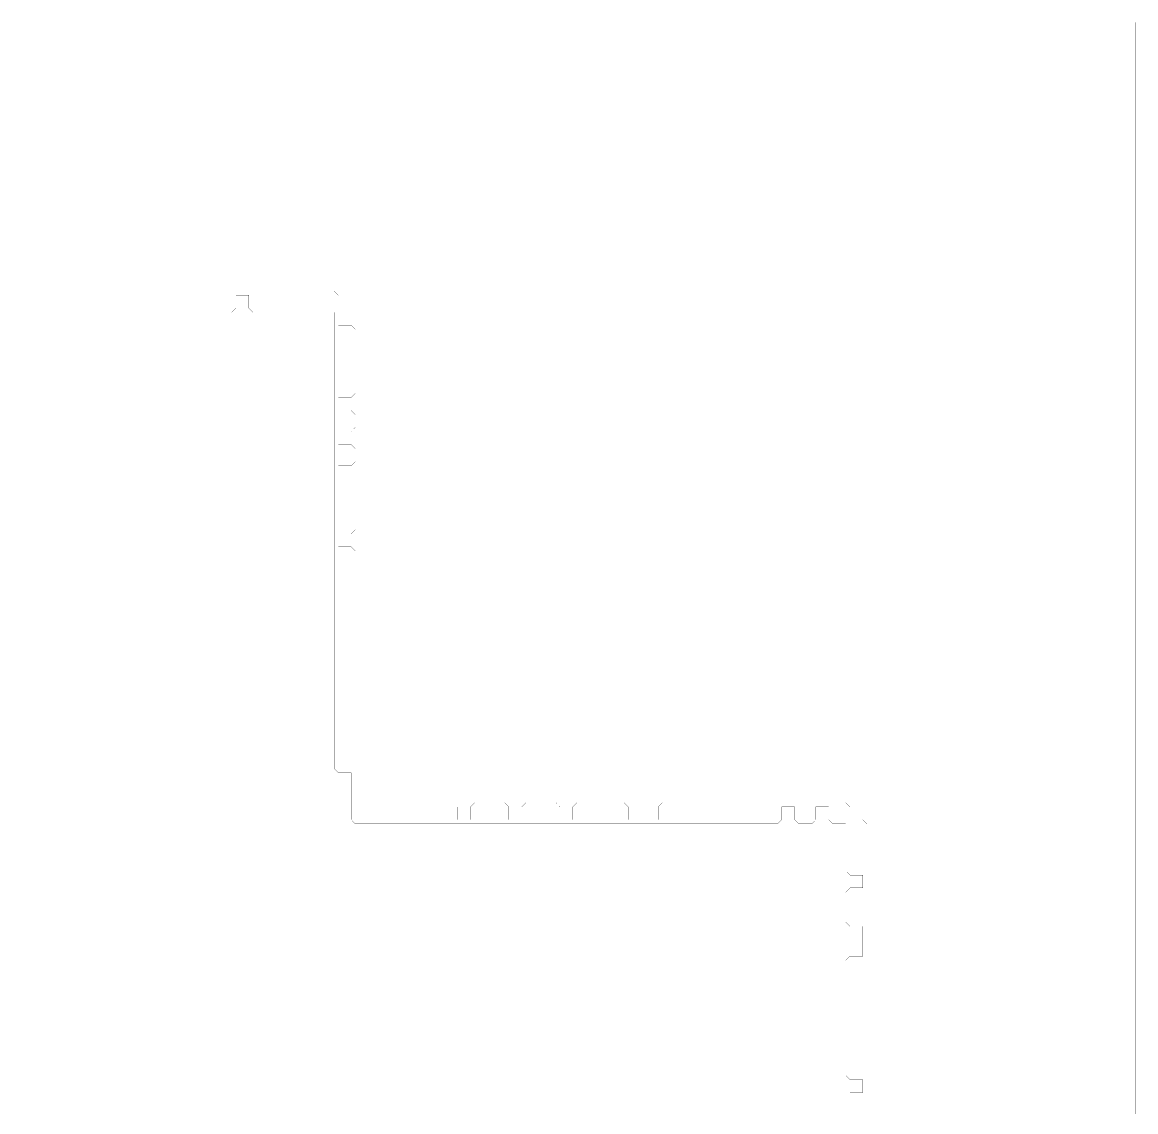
# Model space of a CAD drawing. Header units: metres. Extents: x 0 to 4937, y -4937 to 0.
# Drawn here: x 2414 to 4937, y -2468 to 0 of the extents above; entities that cross this region are included whole.
import ezdxf

# ---------------------------------------------------------------- set-up
doc = ezdxf.new("R2010")
doc.units = ezdxf.units.M
doc.layers.add('conductor', color=1, linetype='Continuous')
doc.layers.add('substrate', color=5, linetype='Continuous')

msp = doc.modelspace()

# ---------------------------------------------------------------- linework, layer by layer
at = {"layer": 'conductor', "const_width": 0.5}
msp.add_lwpolyline([(4279.4, -2473), (4279.4, -2463.3), (4279.4, -2453.7), (4279.4, -2444), (4279.4, -2434.4), (4289.1, -2424.7), (4298.8, -2424.7), (4308.4, -2424.7), (4318.1, -2424.7), (4318.1, -2415), (4318.1, -2405.4), (4318.1, -2395.7), (4308.4, -2395.7), (4298.8, -2395.7), (4289.1, -2395.7), (4279.4, -2386.1), (4279.4, -2376.4), (4279.4, -2366.7), (4279.4, -2357.1), (4279.4, -2347.4), (4279.4, -2337.8), (4279.4, -2328.1), (4279.4, -2318.4), (4279.4, -2308.8), (4279.4, -2299.1), (4279.4, -2289.5), (4279.4, -2279.8), (4279.4, -2270.1), (4279.4, -2260.5), (4279.4, -2250.8), (4279.4, -2241.2), (4279.4, -2231.5), (4279.4, -2221.8), (4279.4, -2212.2), (4279.4, -2202.5), (4279.4, -2192.9), (4279.4, -2183.2), (4279.4, -2173.5), (4279.4, -2163.9), (4279.4, -2154.2), (4279.4, -2144.6), (4279.4, -2134.9), (4279.4, -2125.2), (4289.1, -2115.6), (4298.8, -2115.6), (4308.4, -2115.6), (4318.1, -2115.6), (4318.1, -2105.9), (4318.1, -2096.3), (4318.1, -2086.6), (4318.1, -2076.9), (4318.1, -2067.3), (4318.1, -2057.6), (4318.1, -2048), (4308.4, -2048), (4298.8, -2048), (4289.1, -2048), (4279.4, -2038.3), (4279.4, -2028.6), (4279.4, -2019), (4279.4, -2009.3), (4279.4, -1999.7), (4279.4, -1990), (4279.4, -1980.3), (4279.4, -1970.7), (4289.1, -1961), (4298.8, -1961), (4308.4, -1961), (4318.1, -1961), (4318.1, -1951.4), (4318.1, -1941.7), (4318.1, -1932), (4308.4, -1932), (4298.8, -1932), (4289.1, -1932), (4279.4, -1922.4), (4279.4, -1912.7), (4279.4, -1903.1), (4279.4, -1893.4), (4279.4, -1883.7), (4279.4, -1874.1), (4279.4, -1864.4), (4279.4, -1854.8), (4279.4, -1845.1), (4279.4, -1835.4), (4279.4, -1825.8), (4279.4, -1816.1), (4269.8, -1816.1), (4260.1, -1816.1), (4250.5, -1816.1), (4240.8, -1806.4), (4240.8, -1796.8), (4240.8, -1787.1), (4240.8, -1777.5), (4231.1, -1777.5), (4221.5, -1777.5), (4211.8, -1777.5), (4211.8, -1787.1), (4211.8, -1796.8), (4211.8, -1806.4), (4202.2, -1816.1), (4192.5, -1816.1), (4182.8, -1816.1), (4173.2, -1816.1), (4163.5, -1806.4), (4163.5, -1796.8), (4163.5, -1787.1), (4163.5, -1777.5), (4153.9, -1777.5), (4144.2, -1777.5), (4134.5, -1777.5), (4134.5, -1787.1), (4134.5, -1796.8), (4134.5, -1806.4), (4124.9, -1816.1), (4115.2, -1816.1), (4105.6, -1816.1), (4095.9, -1816.1), (4086.2, -1816.1), (4076.6, -1816.1), (4066.9, -1816.1), (4057.3, -1816.1), (4047.6, -1816.1), (4037.9, -1816.1), (4028.3, -1816.1), (4018.6, -1816.1), (4009, -1816.1), (3999.3, -1816.1), (3989.6, -1816.1), (3980, -1816.1), (3970.3, -1816.1), (3960.7, -1816.1), (3951, -1816.1), (3941.3, -1816.1), (3931.7, -1816.1), (3922, -1816.1), (3912.4, -1816.1), (3902.7, -1816.1), (3893, -1816.1), (3883.4, -1816.1), (3873.7, -1816.1), (3864.1, -1816.1), (3854.4, -1816.1), (3844.7, -1816.1), (3835.1, -1816.1), (3825.4, -1816.1), (3815.8, -1816.1), (3806.1, -1816.1), (3796.4, -1816.1), (3786.8, -1816.1), (3777.1, -1816.1), (3767.5, -1816.1), (3757.8, -1816.1), (3748.1, -1816.1), (3738.5, -1816.1), (3728.8, -1816.1), (3719.2, -1816.1), (3709.5, -1816.1), (3699.8, -1816.1), (3690.2, -1816.1), (3680.5, -1816.1), (3670.9, -1816.1), (3661.2, -1816.1), (3651.5, -1816.1), (3641.9, -1816.1), (3632.2, -1816.1), (3622.6, -1816.1), (3612.9, -1816.1), (3603.2, -1816.1), (3593.6, -1816.1), (3583.9, -1816.1), (3574.3, -1816.1), (3564.6, -1816.1), (3554.9, -1816.1), (3545.3, -1816.1), (3535.6, -1816.1), (3526, -1816.1), (3516.3, -1816.1), (3506.6, -1816.1), (3497, -1816.1), (3487.3, -1816.1), (3477.7, -1816.1), (3468, -1816.1), (3458.3, -1816.1), (3448.7, -1816.1), (3439, -1816.1), (3429.4, -1816.1), (3419.7, -1816.1), (3410, -1816.1), (3400.4, -1816.1), (3390.7, -1816.1), (3381.1, -1816.1), (3371.4, -1816.1), (3361.7, -1816.1), (3352.1, -1816.1), (3342.4, -1816.1), (3332.8, -1816.1), (3323.1, -1816.1), (3313.4, -1816.1), (3303.8, -1816.1), (3294.1, -1816.1), (3284.5, -1816.1), (3274.8, -1816.1), (3265.1, -1816.1), (3255.5, -1816.1), (3245.8, -1816.1), (3236.2, -1816.1), (3226.5, -1816.1), (3216.8, -1816.1), (3207.2, -1816.1), (3197.5, -1816.1), (3187.9, -1816.1), (3178.2, -1816.1), (3168.5, -1816.1), (3158.9, -1806.4), (3158.9, -1796.8), (3158.9, -1787.1), (3158.9, -1777.5), (3158.9, -1767.8), (3158.9, -1758.1), (3158.9, -1748.5), (3158.9, -1738.8), (3158.9, -1729.2), (3158.9, -1719.5), (3158.9, -1709.8), (3158.9, -1700.2), (3149.2, -1700.2), (3139.6, -1700.2), (3129.9, -1700.2), (3120.2, -1690.5), (3120.2, -1680.9), (3120.2, -1671.2), (3120.2, -1661.5), (3120.2, -1651.9), (3120.2, -1642.2), (3120.2, -1632.6), (3120.2, -1622.9), (3120.2, -1613.2), (3120.2, -1603.6), (3120.2, -1593.9), (3120.2, -1584.3), (3120.2, -1574.6), (3120.2, -1564.9), (3120.2, -1555.3), (3120.2, -1545.6), (3120.2, -1536), (3120.2, -1526.3), (3120.2, -1516.6), (3120.2, -1507), (3120.2, -1497.3), (3120.2, -1487.7), (3120.2, -1478), (3120.2, -1468.3), (3120.2, -1458.7), (3120.2, -1449), (3120.2, -1439.4), (3120.2, -1429.7), (3120.2, -1420), (3120.2, -1410.4), (3120.2, -1400.7), (3120.2, -1391.1), (3120.2, -1381.4), (3120.2, -1371.7), (3120.2, -1362.1), (3120.2, -1352.4), (3120.2, -1342.8), (3120.2, -1333.1), (3120.2, -1323.4), (3120.2, -1313.8), (3120.2, -1304.1), (3120.2, -1294.5), (3120.2, -1284.8), (3120.2, -1275.1), (3120.2, -1265.5), (3120.2, -1255.8), (3120.2, -1246.2), (3120.2, -1236.5), (3120.2, -1226.8), (3120.2, -1217.2), (3120.2, -1207.5), (3120.2, -1197.9), (3120.2, -1188.2), (3120.2, -1178.5), (3120.2, -1168.9), (3120.2, -1159.2), (3120.2, -1149.6), (3120.2, -1139.9), (3120.2, -1130.2), (3120.2, -1120.6), (3120.2, -1110.9), (3120.2, -1101.3), (3120.2, -1091.6), (3120.2, -1081.9), (3120.2, -1072.3), (3120.2, -1062.6), (3120.2, -1053), (3120.2, -1043.3), (3120.2, -1033.6), (3120.2, -1024), (3120.2, -1014.3), (3120.2, -1004.7), (3120.2, -995), (3120.2, -985.3), (3120.2, -975.7), (3120.2, -966), (3120.2, -956.4), (3120.2, -946.7), (3120.2, -937), (3120.2, -927.4), (3120.2, -917.7), (3120.2, -908.1), (3120.2, -898.4), (3120.2, -888.7), (3120.2, -879.1), (3120.2, -869.4), (3120.2, -859.8), (3120.2, -850.1), (3120.2, -840.4), (3120.2, -830.8), (3120.2, -821.1), (3120.2, -811.5), (3120.2, -801.8), (3120.2, -792.1), (3120.2, -782.5), (3120.2, -772.8), (3120.2, -763.2), (3120.2, -753.5), (3120.2, -743.8), (3120.2, -734.2), (3120.2, -724.5), (3120.2, -714.9), (3120.2, -705.2), (3120.2, -695.5), (3120.2, -685.9), (3120.2, -676.2), (3120.2, -666.6), (3120.2, -656.9), (3110.6, -656.9), (3100.9, -656.9), (3091.2, -656.9), (3081.6, -656.9), (3071.9, -656.9), (3062.3, -656.9), (3052.6, -656.9), (3042.9, -656.9), (3033.3, -656.9), (3023.6, -656.9), (3014, -656.9), (3004.3, -656.9), (2994.6, -656.9), (2985, -656.9), (2975.3, -656.9), (2965.7, -656.9), (2956, -656.9), (2946.3, -656.9), (2936.7, -656.9), (2927, -647.2), (2927, -637.6), (2927, -627.9), (2927, -618.2), (2917.4, -618.2), (2907.7, -618.2), (2898, -618.2), (2898, -627.9), (2898, -637.6), (2898, -647.2), (2888.4, -656.9), (2878.7, -656.9), (2869.1, -656.9), (2859.4, -656.9), (2849.7, -656.9), (2840.1, -656.9), (2830.4, -656.9), (2820.8, -656.9), (2811.1, -656.9), (2801.4, -656.9), (2791.8, -656.9), (2782.1, -656.9), (2772.5, -656.9), (2762.8, -656.9), (2753.1, -656.9), (2743.5, -656.9), (2733.8, -656.9), (2724.2, -656.9), (2714.5, -656.9), (2704.8, -656.9), (2695.2, -656.9), (2685.5, -656.9), (2675.9, -656.9), (2666.2, -656.9), (2656.5, -656.9), (2646.9, -656.9), (2637.2, -656.9), (2627.6, -656.9), (2617.9, -656.9), (2608.2, -656.9), (2598.6, -656.9), (2588.9, -656.9), (2579.3, -656.9), (2569.6, -656.9), (2559.9, -656.9), (2550.3, -656.9), (2540.6, -656.9), (2531, -656.9), (2521.3, -656.9), (2511.6, -656.9), (2502, -656.9), (2492.3, -656.9), (2482.7, -656.9), (2473, -656.9), (2463.3, -656.9), (2453.7, -656.9), (2444, -656.9), (2434.4, -656.9), (2424.7, -656.9), (2415, -656.9), (2405.4, -656.9)], dxfattribs=at)
at = {"layer": 'substrate', "const_width": 0.5}
for points in [[(4936.3, -2473), (4936.3, -2463.3), (4936.3, -2453.7), (4936.3, -2444), (4936.3, -2434.4), (4936.3, -2424.7), (4936.3, -2415), (4936.3, -2405.4), (4936.3, -2395.7), (4936.3, -2386.1), (4936.3, -2376.4), (4936.3, -2366.7), (4936.3, -2357.1), (4936.3, -2347.4), (4936.3, -2337.8), (4936.3, -2328.1), (4936.3, -2318.4), (4936.3, -2308.8), (4936.3, -2299.1), (4936.3, -2289.5), (4936.3, -2279.8), (4936.3, -2270.1), (4936.3, -2260.5), (4936.3, -2250.8), (4936.3, -2241.2), (4936.3, -2231.5), (4936.3, -2221.8), (4936.3, -2212.2), (4936.3, -2202.5), (4936.3, -2192.9), (4936.3, -2183.2), (4936.3, -2173.5), (4936.3, -2163.9), (4936.3, -2154.2), (4936.3, -2144.6), (4936.3, -2134.9), (4936.3, -2125.2), (4936.3, -2115.6), (4936.3, -2105.9), (4936.3, -2096.3), (4936.3, -2086.6), (4936.3, -2076.9), (4936.3, -2067.3), (4936.3, -2057.6), (4936.3, -2048), (4936.3, -2038.3), (4936.3, -2028.6), (4936.3, -2019), (4936.3, -2009.3), (4936.3, -1999.7), (4936.3, -1990), (4936.3, -1980.3), (4936.3, -1970.7), (4936.3, -1961), (4936.3, -1951.4), (4936.3, -1941.7), (4936.3, -1932), (4936.3, -1922.4), (4936.3, -1912.7), (4936.3, -1903.1), (4936.3, -1893.4), (4936.3, -1883.7), (4936.3, -1874.1), (4936.3, -1864.4), (4936.3, -1854.8), (4936.3, -1845.1), (4936.3, -1835.4), (4936.3, -1825.8), (4936.3, -1816.1), (4936.3, -1806.4), (4936.3, -1796.8), (4936.3, -1787.1), (4936.3, -1777.5), (4936.3, -1767.8), (4936.3, -1758.1), (4936.3, -1748.5), (4936.3, -1738.8), (4936.3, -1729.2), (4936.3, -1719.5), (4936.3, -1709.8), (4936.3, -1700.2), (4936.3, -1690.5), (4936.3, -1680.9), (4936.3, -1671.2), (4936.3, -1661.5), (4936.3, -1651.9), (4936.3, -1642.2), (4936.3, -1632.6), (4936.3, -1622.9), (4936.3, -1613.2), (4936.3, -1603.6), (4936.3, -1593.9), (4936.3, -1584.3), (4936.3, -1574.6), (4936.3, -1564.9), (4936.3, -1555.3), (4936.3, -1545.6), (4936.3, -1536), (4936.3, -1526.3), (4936.3, -1516.6), (4936.3, -1507), (4936.3, -1497.3), (4936.3, -1487.7), (4936.3, -1478), (4936.3, -1468.3), (4936.3, -1458.7), (4936.3, -1449), (4936.3, -1439.4), (4936.3, -1429.7), (4936.3, -1420), (4936.3, -1410.4), (4936.3, -1400.7), (4936.3, -1391.1), (4936.3, -1381.4), (4936.3, -1371.7), (4936.3, -1362.1), (4936.3, -1352.4), (4936.3, -1342.8), (4936.3, -1333.1), (4936.3, -1323.4), (4936.3, -1313.8), (4936.3, -1304.1), (4936.3, -1294.5), (4936.3, -1284.8), (4936.3, -1275.1), (4936.3, -1265.5), (4936.3, -1255.8), (4936.3, -1246.2), (4936.3, -1236.5), (4936.3, -1226.8), (4936.3, -1217.2), (4936.3, -1207.5), (4936.3, -1197.9), (4936.3, -1188.2), (4936.3, -1178.5), (4936.3, -1168.9), (4936.3, -1159.2), (4936.3, -1149.6), (4936.3, -1139.9), (4936.3, -1130.2), (4936.3, -1120.6), (4936.3, -1110.9), (4936.3, -1101.3), (4936.3, -1091.6), (4936.3, -1081.9), (4936.3, -1072.3), (4936.3, -1062.6), (4936.3, -1053), (4936.3, -1043.3), (4936.3, -1033.6), (4936.3, -1024), (4936.3, -1014.3), (4936.3, -1004.7), (4936.3, -995), (4936.3, -985.3), (4936.3, -975.7), (4936.3, -966), (4936.3, -956.4), (4936.3, -946.7), (4936.3, -937), (4936.3, -927.4), (4936.3, -917.7), (4936.3, -908.1), (4936.3, -898.4), (4936.3, -888.7), (4936.3, -879.1), (4936.3, -869.4), (4936.3, -859.8), (4936.3, -850.1), (4936.3, -840.4), (4936.3, -830.8), (4936.3, -821.1), (4936.3, -811.5), (4936.3, -801.8), (4936.3, -792.1), (4936.3, -782.5), (4936.3, -772.8), (4936.3, -763.2), (4936.3, -753.5), (4936.3, -743.8), (4936.3, -734.2), (4936.3, -724.5), (4936.3, -714.9), (4936.3, -705.2), (4936.3, -695.5), (4936.3, -685.9), (4936.3, -676.2), (4936.3, -666.6), (4936.3, -656.9), (4936.3, -647.2), (4936.3, -637.6), (4936.3, -627.9), (4936.3, -618.2), (4936.3, -608.6), (4936.3, -598.9), (4936.3, -589.3), (4936.3, -579.6), (4936.3, -569.9), (4936.3, -560.3), (4936.3, -550.6), (4936.3, -541), (4936.3, -531.3), (4936.3, -521.6), (4936.3, -512), (4936.3, -502.3), (4936.3, -492.7), (4936.3, -483), (4936.3, -473.3), (4936.3, -463.7), (4936.3, -454), (4936.3, -444.4), (4936.3, -434.7), (4936.3, -425), (4936.3, -415.4), (4936.3, -405.7), (4936.3, -396.1), (4936.3, -386.4), (4936.3, -376.7), (4936.3, -367.1), (4936.3, -357.4), (4936.3, -347.8), (4936.3, -338.1), (4936.3, -328.4), (4936.3, -318.8), (4936.3, -309.1), (4936.3, -299.5), (4936.3, -289.8), (4936.3, -280.1), (4936.3, -270.5), (4936.3, -260.8), (4936.3, -251.2), (4936.3, -241.5), (4936.3, -231.8), (4936.3, -222.2), (4936.3, -212.5), (4936.3, -202.9), (4936.3, -193.2), (4936.3, -183.5), (4936.3, -173.9), (4936.3, -164.2), (4936.3, -154.6), (4936.3, -144.9), (4936.3, -135.2), (4936.3, -125.6), (4936.3, -115.9), (4936.3, -106.3), (4936.3, -96.6), (4936.3, -86.9), (4936.3, -77.3), (4936.3, -67.6), (4936.3, -58), (4936.3, -48.3), (4936.3, -38.6), (4936.3, -29), (4936.3, -19.3), (4936.3, -9.7), (4936.3, 0), (4926.7, 0), (4917, 0), (4907.4, 0), (4897.7, 0), (4888, 0), (4878.4, 0), (4868.7, 0), (4859.1, 0), (4849.4, 0), (4839.7, 0), (4830.1, 0), (4820.4, 0), (4810.8, 0), (4801.1, 0), (4791.4, 0), (4781.8, 0), (4772.1, 0), (4762.5, 0), (4752.8, 0), (4743.1, 0), (4733.5, 0), (4723.8, 0), (4714.2, 0), (4704.5, 0), (4694.8, 0), (4685.2, 0), (4675.5, 0), (4665.9, 0), (4656.2, 0), (4646.5, 0), (4636.9, 0), (4627.2, 0), (4617.6, 0), (4607.9, 0), (4598.2, 0), (4588.6, 0), (4578.9, 0), (4569.3, 0), (4559.6, 0), (4549.9, 0), (4540.3, 0), (4530.6, 0), (4521, 0), (4511.3, 0), (4501.6, 0), (4492, 0), (4482.3, 0), (4472.7, 0), (4463, 0), (4453.3, 0), (4443.7, 0), (4434, 0), (4424.4, 0), (4414.7, 0), (4405, 0), (4395.4, 0), (4385.7, 0), (4376.1, 0), (4366.4, 0), (4356.7, 0), (4347.1, 0), (4337.4, 0), (4327.8, 0), (4318.1, 0), (4308.4, 0), (4298.8, 0), (4289.1, 0), (4279.4, 0), (4269.8, 0), (4260.1, 0), (4250.5, 0), (4240.8, 0), (4231.1, 0), (4221.5, 0), (4211.8, 0), (4202.2, 0), (4192.5, 0), (4182.8, 0), (4173.2, 0), (4163.5, 0), (4153.9, 0), (4144.2, 0), (4134.5, 0), (4124.9, 0), (4115.2, 0), (4105.6, 0), (4095.9, 0), (4086.2, 0), (4076.6, 0), (4066.9, 0), (4057.3, 0), (4047.6, 0), (4037.9, 0), (4028.3, 0), (4018.6, 0), (4009, 0), (3999.3, 0), (3989.6, 0), (3980, 0), (3970.3, 0), (3960.7, 0), (3951, 0), (3941.3, 0), (3931.7, 0), (3922, 0), (3912.4, 0), (3902.7, 0), (3893, 0), (3883.4, 0), (3873.7, 0), (3864.1, 0), (3854.4, 0), (3844.7, 0), (3835.1, 0), (3825.4, 0), (3815.8, 0), (3806.1, 0), (3796.4, 0), (3786.8, 0), (3777.1, 0), (3767.5, 0), (3757.8, 0), (3748.1, 0), (3738.5, 0), (3728.8, 0), (3719.2, 0), (3709.5, 0), (3699.8, 0), (3690.2, 0), (3680.5, 0), (3670.9, 0), (3661.2, 0), (3651.5, 0), (3641.9, 0), (3632.2, 0), (3622.6, 0), (3612.9, 0), (3603.2, 0), (3593.6, 0), (3583.9, 0), (3574.3, 0), (3564.6, 0), (3554.9, 0), (3545.3, 0), (3535.6, 0), (3526, 0), (3516.3, 0), (3506.6, 0), (3497, 0), (3487.3, 0), (3477.7, 0), (3468, 0), (3458.3, 0), (3448.7, 0), (3439, 0), (3429.4, 0), (3419.7, 0), (3410, 0), (3400.4, 0), (3390.7, 0), (3381.1, 0), (3371.4, 0), (3361.7, 0), (3352.1, 0), (3342.4, 0), (3332.8, 0), (3323.1, 0), (3313.4, 0), (3303.8, 0), (3294.1, 0), (3284.5, 0), (3274.8, 0), (3265.1, 0), (3255.5, 0), (3245.8, 0), (3236.2, 0), (3226.5, 0), (3216.8, 0), (3207.2, 0), (3197.5, 0), (3187.9, 0), (3178.2, 0), (3168.5, 0), (3158.9, 0), (3149.2, 0), (3139.6, 0), (3129.9, 0), (3120.2, 0), (3110.6, 0), (3100.9, 0), (3091.2, 0), (3081.6, 0), (3071.9, 0), (3062.3, 0), (3052.6, 0), (3042.9, 0), (3033.3, 0), (3023.6, 0), (3014, 0), (3004.3, 0), (2994.6, 0), (2985, 0), (2975.3, 0), (2965.7, 0), (2956, 0), (2946.3, 0), (2936.7, 0), (2927, 0), (2917.4, 0), (2907.7, 0), (2898, 0), (2888.4, 0), (2878.7, 0), (2869.1, 0), (2859.4, 0), (2849.7, 0), (2840.1, 0), (2830.4, 0), (2820.8, 0), (2811.1, 0), (2801.4, 0), (2791.8, 0), (2782.1, 0), (2772.5, 0), (2762.8, 0), (2753.1, 0), (2743.5, 0), (2733.8, 0), (2724.2, 0), (2714.5, 0), (2704.8, 0), (2695.2, 0), (2685.5, 0), (2675.9, 0), (2666.2, 0), (2656.5, 0), (2646.9, 0), (2637.2, 0), (2627.6, 0), (2617.9, 0), (2608.2, 0), (2598.6, 0), (2588.9, 0), (2579.3, 0), (2569.6, 0), (2559.9, 0), (2550.3, 0), (2540.6, 0), (2531, 0), (2521.3, 0), (2511.6, 0), (2502, 0), (2492.3, 0), (2482.7, 0), (2473, 0), (2463.3, 0), (2453.7, 0), (2444, 0), (2434.4, 0), (2424.7, 0), (2415, 0), (2405.4, 0)], [(2405.4, -608.6), (2415, -608.6), (2424.7, -608.6), (2434.4, -608.6), (2444, -608.6), (2453.7, -608.6), (2463.3, -608.6), (2473, -608.6), (2482.7, -608.6), (2492.3, -608.6), (2502, -608.6), (2511.6, -608.6), (2521.3, -608.6), (2531, -608.6), (2540.6, -608.6), (2550.3, -608.6), (2559.9, -608.6), (2569.6, -608.6), (2579.3, -608.6), (2588.9, -608.6), (2598.6, -608.6), (2608.2, -608.6), (2617.9, -608.6), (2627.6, -608.6), (2637.2, -608.6), (2646.9, -608.6), (2656.5, -608.6), (2666.2, -608.6), (2675.9, -608.6), (2685.5, -608.6), (2695.2, -608.6), (2704.8, -608.6), (2714.5, -608.6), (2724.2, -608.6), (2733.8, -608.6), (2743.5, -608.6), (2753.1, -608.6), (2762.8, -608.6), (2772.5, -608.6), (2782.1, -608.6), (2791.8, -608.6), (2801.4, -608.6), (2811.1, -608.6), (2820.8, -608.6), (2830.4, -608.6), (2840.1, -608.6), (2849.7, -608.6), (2859.4, -608.6), (2869.1, -608.6), (2878.7, -608.6), (2888.4, -608.6), (2898, -608.6), (2907.7, -608.6), (2917.4, -608.6), (2927, -608.6), (2936.7, -608.6), (2946.3, -608.6), (2956, -608.6), (2965.7, -608.6), (2975.3, -608.6), (2985, -608.6), (2994.6, -608.6), (3004.3, -608.6), (3014, -608.6), (3023.6, -608.6), (3033.3, -608.6), (3042.9, -608.6), (3052.6, -608.6), (3062.3, -608.6), (3071.9, -608.6), (3081.6, -608.6), (3091.2, -608.6), (3100.9, -608.6), (3110.6, -608.6), (3120.2, -608.6), (3129.9, -618.2), (3129.9, -627.9), (3129.9, -637.6), (3129.9, -647.2), (3129.9, -656.9), (3129.9, -666.6), (3129.9, -676.2), (3129.9, -685.9), (3139.6, -685.9), (3149.2, -685.9), (3158.9, -685.9), (3168.5, -695.5), (3168.5, -705.2), (3168.5, -714.9), (3168.5, -724.5), (3168.5, -734.2), (3168.5, -743.8), (3168.5, -753.5), (3168.5, -763.2), (3168.5, -772.8), (3168.5, -782.5), (3168.5, -792.1), (3168.5, -801.8), (3168.5, -811.5), (3168.5, -821.1), (3168.5, -830.8), (3168.5, -840.4), (3158.9, -850.1), (3149.2, -850.1), (3139.6, -850.1), (3129.9, -850.1), (3129.9, -859.8), (3129.9, -869.4), (3129.9, -879.1), (3139.6, -879.1), (3149.2, -879.1), (3158.9, -879.1), (3168.5, -888.7), (3168.5, -898.4), (3168.5, -908.1), (3168.5, -917.7), (3158.9, -927.4), (3149.2, -927.4), (3139.6, -927.4), (3129.9, -927.4), (3129.9, -937), (3129.9, -946.7), (3129.9, -956.4), (3139.6, -956.4), (3149.2, -956.4), (3158.9, -956.4), (3168.5, -966), (3168.5, -975.7), (3168.5, -985.3), (3168.5, -995), (3158.9, -1004.7), (3149.2, -1004.7), (3139.6, -1004.7), (3129.9, -1004.7), (3129.9, -1014.3), (3129.9, -1024), (3129.9, -1033.6), (3129.9, -1043.3), (3129.9, -1053), (3129.9, -1062.6), (3129.9, -1072.3), (3139.6, -1072.3), (3149.2, -1072.3), (3158.9, -1072.3), (3168.5, -1081.9), (3168.5, -1091.6), (3168.5, -1101.3), (3168.5, -1110.9), (3168.5, -1120.6), (3168.5, -1130.2), (3168.5, -1139.9), (3168.5, -1149.6), (3158.9, -1159.2), (3149.2, -1159.2), (3139.6, -1159.2), (3129.9, -1159.2), (3129.9, -1168.9), (3129.9, -1178.5), (3129.9, -1188.2), (3139.6, -1188.2), (3149.2, -1188.2), (3158.9, -1188.2), (3168.5, -1197.9), (3168.5, -1207.5), (3168.5, -1217.2), (3168.5, -1226.8), (3168.5, -1236.5), (3168.5, -1246.2), (3168.5, -1255.8), (3168.5, -1265.5), (3168.5, -1275.1), (3168.5, -1284.8), (3168.5, -1294.5), (3168.5, -1304.1), (3168.5, -1313.8), (3168.5, -1323.4), (3168.5, -1333.1), (3168.5, -1342.8), (3168.5, -1352.4), (3168.5, -1362.1), (3168.5, -1371.7), (3168.5, -1381.4), (3168.5, -1391.1), (3168.5, -1400.7), (3168.5, -1410.4), (3168.5, -1420), (3168.5, -1429.7), (3168.5, -1439.4), (3168.5, -1449), (3168.5, -1458.7), (3168.5, -1468.3), (3168.5, -1478), (3168.5, -1487.7), (3168.5, -1497.3), (3168.5, -1507), (3168.5, -1516.6), (3168.5, -1526.3), (3168.5, -1536), (3168.5, -1545.6), (3168.5, -1555.3), (3168.5, -1564.9), (3168.5, -1574.6), (3168.5, -1584.3), (3168.5, -1593.9), (3168.5, -1603.6), (3168.5, -1613.2), (3168.5, -1622.9), (3168.5, -1632.6), (3168.5, -1642.2), (3168.5, -1651.9), (3168.5, -1661.5), (3168.5, -1671.2), (3168.5, -1680.9), (3168.5, -1690.5), (3168.5, -1700.2), (3168.5, -1709.8), (3168.5, -1719.5), (3168.5, -1729.2), (3168.5, -1738.8), (3168.5, -1748.5), (3168.5, -1758.1), (3168.5, -1767.8), (3178.2, -1767.8), (3187.9, -1767.8), (3197.5, -1767.8), (3207.2, -1767.8), (3216.8, -1767.8), (3226.5, -1767.8), (3236.2, -1767.8), (3245.8, -1767.8), (3255.5, -1767.8), (3265.1, -1767.8), (3274.8, -1767.8), (3284.5, -1767.8), (3294.1, -1767.8), (3303.8, -1767.8), (3313.4, -1767.8), (3323.1, -1767.8), (3332.8, -1767.8), (3342.4, -1767.8), (3352.1, -1767.8), (3361.7, -1767.8), (3371.4, -1767.8), (3381.1, -1767.8), (3390.7, -1767.8), (3400.4, -1777.5), (3400.4, -1787.1), (3400.4, -1796.8), (3400.4, -1806.4), (3410, -1806.4), (3419.7, -1806.4), (3429.4, -1806.4), (3429.4, -1796.8), (3429.4, -1787.1), (3429.4, -1777.5), (3439, -1767.8), (3448.7, -1767.8), (3458.3, -1767.8), (3468, -1767.8), (3477.7, -1767.8), (3487.3, -1767.8), (3497, -1767.8), (3506.6, -1767.8), (3516.3, -1777.5), (3516.3, -1787.1), (3516.3, -1796.8), (3516.3, -1806.4), (3526, -1806.4), (3535.6, -1806.4), (3545.3, -1806.4), (3545.3, -1796.8), (3545.3, -1787.1), (3545.3, -1777.5), (3554.9, -1767.8), (3564.6, -1767.8), (3574.3, -1767.8), (3583.9, -1767.8), (3593.6, -1767.8), (3603.2, -1767.8), (3612.9, -1767.8), (3622.6, -1767.8), (3632.2, -1777.5), (3632.2, -1787.1), (3632.2, -1796.8), (3632.2, -1806.4), (3641.9, -1806.4), (3651.5, -1806.4), (3661.2, -1806.4), (3661.2, -1796.8), (3661.2, -1787.1), (3661.2, -1777.5), (3670.9, -1767.8), (3680.5, -1767.8), (3690.2, -1767.8), (3699.8, -1767.8), (3709.5, -1767.8), (3719.2, -1767.8), (3728.8, -1767.8), (3738.5, -1767.8), (3748.1, -1767.8), (3757.8, -1767.8), (3767.5, -1767.8), (3777.1, -1767.8), (3786.8, -1777.5), (3786.8, -1787.1), (3786.8, -1796.8), (3786.8, -1806.4), (3796.4, -1806.4), (3806.1, -1806.4), (3815.8, -1806.4), (3825.4, -1806.4), (3835.1, -1806.4), (3844.7, -1806.4), (3854.4, -1806.4), (3854.4, -1796.8), (3854.4, -1787.1), (3854.4, -1777.5), (3864.1, -1767.8), (3873.7, -1767.8), (3883.4, -1767.8), (3893, -1767.8), (3902.7, -1767.8), (3912.4, -1767.8), (3922, -1767.8), (3931.7, -1767.8), (3941.3, -1767.8), (3951, -1767.8), (3960.7, -1767.8), (3970.3, -1767.8), (3980, -1767.8), (3989.6, -1767.8), (3999.3, -1767.8), (4009, -1767.8), (4018.6, -1767.8), (4028.3, -1767.8), (4037.9, -1767.8), (4047.6, -1767.8), (4057.3, -1767.8), (4066.9, -1767.8), (4076.6, -1767.8), (4086.2, -1767.8), (4095.9, -1767.8), (4105.6, -1767.8), (4115.2, -1767.8), (4124.9, -1767.8), (4134.5, -1767.8), (4144.2, -1767.8), (4153.9, -1767.8), (4163.5, -1767.8), (4173.2, -1767.8), (4182.8, -1767.8), (4192.5, -1767.8), (4202.2, -1767.8), (4211.8, -1767.8), (4221.5, -1767.8), (4231.1, -1767.8), (4240.8, -1767.8), (4250.5, -1767.8), (4260.1, -1767.8), (4269.8, -1767.8), (4279.4, -1767.8), (4289.1, -1777.5), (4289.1, -1787.1), (4289.1, -1796.8), (4289.1, -1806.4), (4298.8, -1806.4), (4308.4, -1806.4), (4318.1, -1806.4), (4327.8, -1816.1), (4327.8, -1825.8), (4327.8, -1835.4), (4327.8, -1845.1), (4327.8, -1854.8), (4327.8, -1864.4), (4327.8, -1874.1), (4327.8, -1883.7), (4327.8, -1893.4), (4327.8, -1903.1), (4327.8, -1912.7), (4327.8, -1922.4), (4327.8, -1932), (4327.8, -1941.7), (4327.8, -1951.4), (4327.8, -1961), (4327.8, -1970.7), (4327.8, -1980.3), (4327.8, -1990), (4327.8, -1999.7), (4327.8, -2009.3), (4327.8, -2019), (4327.8, -2028.6), (4327.8, -2038.3), (4327.8, -2048), (4327.8, -2057.6), (4327.8, -2067.3), (4327.8, -2076.9), (4327.8, -2086.6), (4327.8, -2096.3), (4327.8, -2105.9), (4327.8, -2115.6), (4327.8, -2125.2), (4327.8, -2134.9), (4327.8, -2144.6), (4327.8, -2154.2), (4327.8, -2163.9), (4327.8, -2173.5), (4327.8, -2183.2), (4327.8, -2192.9), (4327.8, -2202.5), (4327.8, -2212.2), (4327.8, -2221.8), (4327.8, -2231.5), (4327.8, -2241.2), (4327.8, -2250.8), (4327.8, -2260.5), (4327.8, -2270.1), (4327.8, -2279.8), (4327.8, -2289.5), (4327.8, -2299.1), (4327.8, -2308.8), (4327.8, -2318.4), (4327.8, -2328.1), (4327.8, -2337.8), (4327.8, -2347.4), (4327.8, -2357.1), (4327.8, -2366.7), (4327.8, -2376.4), (4327.8, -2386.1), (4327.8, -2395.7), (4327.8, -2405.4), (4327.8, -2415), (4327.8, -2424.7), (4327.8, -2434.4), (4327.8, -2444), (4327.8, -2453.7), (4327.8, -2463.3), (4327.8, -2473)]]:
    msp.add_lwpolyline(points, dxfattribs=at)

doc.saveas('drawing.dxf')
